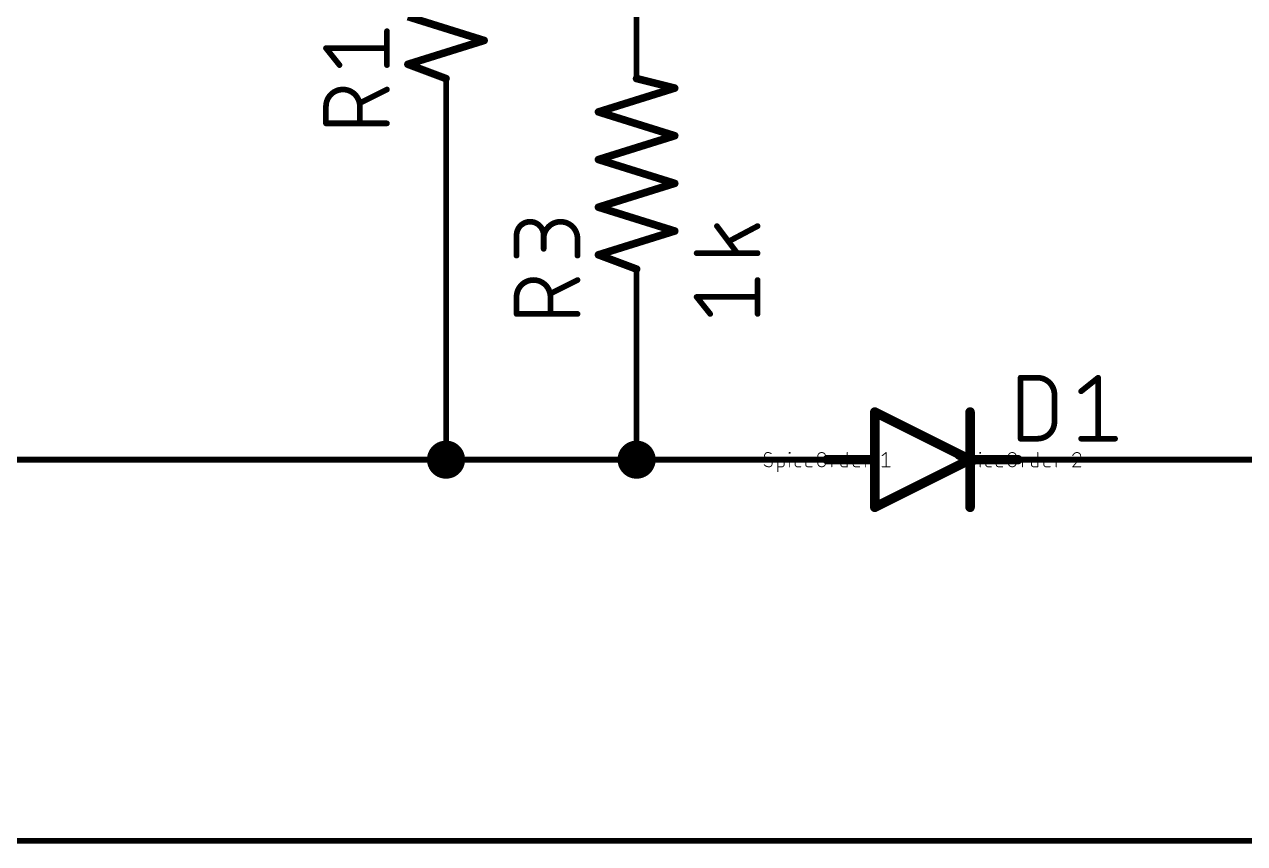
# Model space of a CAD drawing. Extents: x 0 to 150, y 0 to 89.
# Drawn here: x 47.18 to 79.71, y -0.08 to 21.76 of the extents above; entities that cross this region are included whole.
import ezdxf

# ---------------------------------------------------------------- set-up
doc = ezdxf.new("R2010")
doc.units = 0
for name, color, linetype in [('91', 122, 'CONTINUOUS'), ('94', 12, 'CONTINUOUS'), ('95', 251, 'CONTINUOUS'), ('96', 251, 'CONTINUOUS'), ('97', 251, 'CONTINUOUS'), ('99', 40, 'CONTINUOUS')]:
    doc.layers.add(name, color=color, linetype=linetype)

msp = doc.modelspace()

# ---------------------------------------------------------------- linework, layer by layer
at = {"layer": '91', "const_width": 0.1524}
for points in [[(58.42, 17.78), (58.42, 10.16)], [(63.5, 12.7), (63.5, 10.16)], [(58.42, 10.16), (48.26, 10.16)], [(63.5, 10.16), (58.42, 10.16)], [(63.5, 10.16), (68.58, 10.16)], [(73.66, 10.16), (83.82, 10.16)]]:
    msp.add_lwpolyline(points, dxfattribs=at)
at = {"layer": '91'}
for points, const_width in [([(58.4581, 17.78, 1), (58.3819, 17.78)], 0.0762), ([(63.5381, 12.7, 1), (63.4619, 12.7)], 0.0762), ([(58.42, 9.906, 1), (58.42, 10.414, 1), (58.42, 9.906)], 0.508), ([(63.5, 9.906, 1), (63.5, 10.414, 1), (63.5, 9.906)], 0.508), ([(48.26, 10.1981, 1), (48.26, 10.1219)], 0.0762), ([(58.42, 10.1981, 1), (58.42, 10.1219)], 0.0762), ([(58.3819, 10.16, 1), (58.4581, 10.16)], 0.0762), ([(58.42, 10.1219, 1), (58.42, 10.1981)], 0.0762), ([(63.5, 10.1981, 1), (63.5, 10.1219)], 0.0762), ([(63.4619, 10.16, 1), (63.5381, 10.16)], 0.0762), ([(63.5, 10.1219, 1), (63.5, 10.1981)], 0.0762), ([(68.58, 10.1219, 1), (68.58, 10.1981)], 0.0762), ([(73.66, 10.1981, 1), (73.66, 10.1219)], 0.0762)]:
    msp.add_lwpolyline(points, format="xyb", dxfattribs=dict(at, const_width=const_width))
at = {"layer": '94'}
for points, const_width in [([(63.5, 22.86), (63.5, 20.32)], 0.1524), ([(59.436, 21.336), (57.404, 21.971)], 0.2032), ([(57.404, 20.701), (59.436, 21.336)], 0.2032), ([(58.42, 20.32), (57.404, 20.701)], 0.2032), ([(58.42, 17.78), (58.42, 20.32)], 0.1524), ([(62.484, 19.431), (64.516, 20.066)], 0.2032), ([(64.516, 20.066), (63.5, 20.32)], 0.2032), ([(64.516, 18.796), (62.484, 19.431)], 0.2032), ([(62.484, 18.161), (64.516, 18.796)], 0.2032), ([(64.516, 17.526), (62.484, 18.161)], 0.2032), ([(62.484, 16.891), (64.516, 17.526)], 0.2032), ([(64.516, 16.256), (62.484, 16.891)], 0.2032), ([(62.484, 15.621), (64.516, 16.256)], 0.2032), ([(63.5, 15.24), (62.484, 15.621)], 0.2032), ([(63.5, 12.7), (63.5, 15.24)], 0.1524), ([(72.39, 10.16), (69.85, 11.43)], 0.254), ([(69.85, 11.43), (69.85, 10.16)], 0.254), ([(72.39, 11.43), (72.39, 10.16)], 0.254), ([(48.26, 10.16), (45.72, 10.16)], 0.1524), ([(69.85, 10.16), (68.58, 10.16)], 0.254), ([(69.85, 8.89), (72.39, 10.16)], 0.254), ([(69.85, 10.16), (69.85, 8.89)], 0.254), ([(72.39, 10.16), (72.39, 8.89)], 0.254), ([(73.66, 10.16), (72.39, 10.16)], 0.254)]:
    msp.add_lwpolyline(points, dxfattribs=dict(at, const_width=const_width))
for points, const_width in [([(59.4512, 21.2875, 1), (59.4208, 21.3845)], 0.1016), ([(59.4208, 21.2875, 1), (59.4512, 21.3845)], 0.1016), ([(57.4218, 20.7486, 1), (57.3862, 20.6534)], 0.1016), ([(57.3888, 20.7495, 1), (57.4192, 20.6525)], 0.1016), ([(58.4581, 20.32, 1), (58.3819, 20.32)], 0.0762), ([(58.4022, 20.2724, 1), (58.4378, 20.3676)], 0.1016), ([(63.5123, 20.3693, 1), (63.4877, 20.2707)], 0.1016), ([(63.4619, 20.32, 1), (63.5381, 20.32)], 0.0762), ([(64.5312, 20.0175, 1), (64.5008, 20.1145)], 0.1016), ([(64.5037, 20.0167, 1), (64.5283, 20.1153)], 0.1016), ([(62.4992, 19.4795, 1), (62.4688, 19.3825)], 0.1016), ([(62.4688, 19.4795, 1), (62.4992, 19.3825)], 0.1016), ([(64.5312, 18.7475, 1), (64.5008, 18.8445)], 0.1016), ([(64.5008, 18.7475, 1), (64.5312, 18.8445)], 0.1016), ([(62.4992, 18.2095, 1), (62.4688, 18.1125)], 0.1016), ([(62.4688, 18.2095, 1), (62.4992, 18.1125)], 0.1016), ([(58.3819, 17.78, 1), (58.4581, 17.78)], 0.0762), ([(64.5312, 17.4775, 1), (64.5008, 17.5745)], 0.1016), ([(64.5008, 17.4775, 1), (64.5312, 17.5745)], 0.1016), ([(62.4992, 16.9395, 1), (62.4688, 16.8425)], 0.1016), ([(62.4688, 16.9395, 1), (62.4992, 16.8425)], 0.1016), ([(64.5312, 16.2075, 1), (64.5008, 16.3045)], 0.1016), ([(64.5008, 16.2075, 1), (64.5312, 16.3045)], 0.1016), ([(62.5018, 15.6686, 1), (62.4662, 15.5734)], 0.1016), ([(62.4688, 15.6695, 1), (62.4992, 15.5725)], 0.1016), ([(63.5381, 15.24, 1), (63.4619, 15.24)], 0.0762), ([(63.4822, 15.1924, 1), (63.5178, 15.2876)], 0.1016), ([(63.4619, 12.7, 1), (63.5381, 12.7)], 0.0762), ([(69.8784, 11.4868, 1), (69.8216, 11.3732)], 0.127), ([(69.9135, 11.43, 1), (69.7865, 11.43)], 0.127), ([(72.4535, 11.43, 1), (72.3265, 11.43)], 0.127), ([(48.26, 10.1219, 1), (48.26, 10.1981)], 0.0762), ([(68.58, 10.2235, 1), (68.58, 10.0965)], 0.127), ([(69.9135, 10.16, 1), (69.7865, 10.16)], 0.127), ([(69.7865, 10.16, 1), (69.9135, 10.16)], 0.127), ([(69.85, 10.0965, 1), (69.85, 10.2235)], 0.127), ([(72.4535, 10.16, 1), (72.3265, 10.16)], 0.127), ([(72.39, 10.2235, 1), (72.39, 10.0965)], 0.127), ([(72.3265, 10.16, 1), (72.4535, 10.16)], 0.127), ([(72.4184, 10.1032, 1), (72.3616, 10.2168)], 0.127), ([(72.3616, 10.1032, 1), (72.4184, 10.2168)], 0.127), ([(73.66, 10.0965, 1), (73.66, 10.2235)], 0.127), ([(69.8216, 8.9468, 1), (69.8784, 8.8332)], 0.127), ([(69.7865, 8.89, 1), (69.9135, 8.89)], 0.127), ([(72.3265, 8.89, 1), (72.4535, 8.89)], 0.127)]:
    msp.add_lwpolyline(points, format="xyb", dxfattribs=dict(at, const_width=const_width))
at = {"layer": '95', "const_width": 0.1524}
for points in [[(56.8452, 20.6802), (56.8452, 21.5833)], [(55.5808, 20.6802), (55.2196, 21.1317)], [(55.2196, 21.1317), (56.8452, 21.1317)], [(56.8452, 20.0293), (56.1227, 19.6681)], [(55.2196, 19.1262), (55.2196, 19.5778)], [(56.1227, 19.5778), (56.1227, 19.1262)], [(56.8452, 19.1262), (55.2196, 19.1262)], [(60.2996, 15.6002), (60.2996, 16.142)], [(61.0221, 16.142), (61.0221, 15.7808)], [(61.9252, 15.6002), (61.9252, 16.0517)], [(61.9252, 14.9493), (61.2027, 14.5881)], [(60.2996, 14.0462), (60.2996, 14.4978)], [(61.2027, 14.4978), (61.2027, 14.0462)], [(61.9252, 14.0462), (60.2996, 14.0462)], [(73.7362, 10.7188), (73.7362, 12.3444)], [(73.7362, 12.3444), (74.1878, 12.3444)], [(75.3514, 11.9832), (75.803, 12.3444)], [(75.803, 12.3444), (75.803, 10.7188)], [(74.6393, 11.8928), (74.6393, 11.1704)], [(74.1878, 10.7188), (73.7362, 10.7188)], [(75.3514, 10.7188), (76.2545, 10.7188)]]:
    msp.add_lwpolyline(points, dxfattribs=at)
at = {"layer": '95'}
for points, const_width in [([(56.8833, 21.5833, 1), (56.8071, 21.5833)], 0.0762), ([(55.2494, 21.1555, 1), (55.1898, 21.1079)], 0.0762), ([(55.2196, 21.1698, 1), (55.2196, 21.0936)], 0.0762), ([(56.8452, 21.0936, 1), (56.8452, 21.1698)], 0.0762), ([(55.5511, 20.6564, 1), (55.6106, 20.704)], 0.0762), ([(56.8071, 20.6802, 1), (56.8833, 20.6802)], 0.0762), ([(56.1227, 19.5778, 1), (55.2196, 19.5778)], 0.1524), ([(56.8622, 19.9952, 1), (56.8282, 20.0634)], 0.0762), ([(55.2577, 19.5778, 1), (55.1815, 19.5778)], 0.0762), ([(55.1815, 19.5778, 1), (55.2577, 19.5778)], 0.0762), ([(56.1608, 19.5778, 1), (56.0846, 19.5778)], 0.0762), ([(56.0846, 19.5778, 1), (56.1608, 19.5778)], 0.0762), ([(56.1057, 19.7021, 1), (56.1398, 19.634)], 0.0762), ([(55.2196, 19.1643, 1), (55.2196, 19.0881)], 0.0762), ([(56.8452, 19.0881, 1), (56.8452, 19.1643)], 0.0762), ([(55.1815, 19.1262, 1), (55.2577, 19.1262)], 0.0762), ([(56.0846, 19.1262, 1), (56.1608, 19.1262)], 0.0762), ([(61.0221, 16.142, 1), (60.2996, 16.142)], 0.1524), ([(61.9252, 16.0517, 1), (61.0221, 16.0517)], 0.1524), ([(60.3377, 16.142, 1), (60.2615, 16.142)], 0.0762), ([(60.2615, 16.142, 1), (60.3377, 16.142)], 0.0762), ([(61.0602, 16.142, 1), (60.984, 16.142)], 0.0762), ([(60.984, 16.142, 1), (61.0602, 16.142)], 0.0762), ([(60.984, 16.0517, 1), (61.0602, 16.0517)], 0.0762), ([(61.9633, 16.0517, 1), (61.8871, 16.0517)], 0.0762), ([(61.8871, 16.0517, 1), (61.9633, 16.0517)], 0.0762), ([(60.2615, 15.6002, 1), (60.3377, 15.6002)], 0.0762), ([(60.984, 15.7808, 1), (61.0602, 15.7808)], 0.0762), ([(61.8871, 15.6002, 1), (61.9633, 15.6002)], 0.0762), ([(61.2027, 14.4978, 1), (60.2996, 14.4978)], 0.1524), ([(61.9422, 14.9152, 1), (61.9082, 14.9834)], 0.0762), ([(61.1857, 14.6221, 1), (61.2198, 14.554)], 0.0762), ([(60.3377, 14.4978, 1), (60.2615, 14.4978)], 0.0762), ([(60.2615, 14.4978, 1), (60.3377, 14.4978)], 0.0762), ([(61.2408, 14.4978, 1), (61.1646, 14.4978)], 0.0762), ([(61.1646, 14.4978, 1), (61.2408, 14.4978)], 0.0762), ([(60.2996, 14.0843, 1), (60.2996, 14.0081)], 0.0762), ([(60.2615, 14.0462, 1), (60.3377, 14.0462)], 0.0762), ([(61.1646, 14.0462, 1), (61.2408, 14.0462)], 0.0762), ([(61.9252, 14.0081, 1), (61.9252, 14.0843)], 0.0762), ([(73.7743, 12.3444, 1), (73.6981, 12.3444)], 0.0762), ([(73.7362, 12.3825, 1), (73.7362, 12.3063)], 0.0762), ([(74.6393, 11.8928, 0.4142), (74.1878, 12.3444)], 0.1524), ([(74.1878, 12.3825, 1), (74.1878, 12.3063)], 0.0762), ([(74.1878, 12.3063, 1), (74.1878, 12.3825)], 0.0762), ([(75.8411, 12.3444, 1), (75.7649, 12.3444)], 0.0762), ([(75.8268, 12.3146, 1), (75.7792, 12.3742)], 0.0762), ([(75.3276, 12.0129, 1), (75.3752, 11.9534)], 0.0762), ([(74.6774, 11.8928, 1), (74.6012, 11.8928)], 0.0762), ([(74.6012, 11.8928, 1), (74.6774, 11.8928)], 0.0762), ([(74.1878, 10.7188, 0.4142), (74.6393, 11.1704)], 0.1524), ([(74.6774, 11.1704, 1), (74.6012, 11.1704)], 0.0762), ([(74.6012, 11.1704, 1), (74.6774, 11.1704)], 0.0762), ([(73.7362, 10.7569, 1), (73.7362, 10.6807)], 0.0762), ([(73.6981, 10.7188, 1), (73.7743, 10.7188)], 0.0762), ([(74.1878, 10.7569, 1), (74.1878, 10.6807)], 0.0762), ([(74.1878, 10.6807, 1), (74.1878, 10.7569)], 0.0762), ([(75.3514, 10.7569, 1), (75.3514, 10.6807)], 0.0762), ([(75.7649, 10.7188, 1), (75.8411, 10.7188)], 0.0762), ([(76.2545, 10.6807, 1), (76.2545, 10.7569)], 0.0762)]:
    msp.add_lwpolyline(points, format="xyb", dxfattribs=dict(at, const_width=const_width))
at = {"layer": '96', "const_width": 0.0762}
for points in [[(65.6725, 16.4098, 1), (65.6116, 16.364)], [(66.7436, 16.3532, 1), (66.708, 16.4206)], [(65.9403, 16.0142, 1), (65.976, 15.9468)], [(65.1002, 15.7025, 1), (65.1002, 15.6263)], [(66.1535, 15.6415, 1), (66.2144, 15.6873)], [(66.7258, 15.6263, 1), (66.7258, 15.7025)], [(66.7639, 14.9493, 1), (66.6877, 14.9493)], [(65.13, 14.5216, 1), (65.0704, 14.474)], [(65.1002, 14.5359, 1), (65.1002, 14.4597)], [(66.7258, 14.4597, 1), (66.7258, 14.5359)], [(65.4317, 14.0224, 1), (65.4912, 14.07)], [(66.6877, 14.0462, 1), (66.7639, 14.0462)]]:
    msp.add_lwpolyline(points, format="xyb", dxfattribs=at)
at = {"layer": '96', "const_width": 0.1524}
for points in [[(65.6421, 16.3869), (66.1839, 15.6644)], [(66.7258, 16.3869), (65.9582, 15.9805)], [(66.7258, 15.6644), (65.1002, 15.6644)], [(66.7258, 14.0462), (66.7258, 14.9493)], [(65.4614, 14.0462), (65.1002, 14.4978)], [(65.1002, 14.4978), (66.7258, 14.4978)]]:
    msp.add_lwpolyline(points, dxfattribs=at)
at = {"layer": '97', "const_width": 0.1524}
msp.add_lwpolyline([(0, 0), (149.86, 0)], dxfattribs=at)
at = {"layer": '99'}
for points, const_width in [([(66.9967, 10.3505, 0.4142), (66.912, 10.2658)], 0.0254), ([(66.912, 10.2658, 0.2656), (66.9543, 10.1918)], 0.0254), ([(66.9183, 10.2658, 1), (66.9057, 10.2658)], 0.0127), ([(66.9057, 10.2658, 1), (66.9184, 10.2658)], 0.0127), ([(66.9574, 10.1973, 1), (66.9513, 10.1862)], 0.0127), ([(66.9511, 10.1863, 1), (66.9576, 10.1972)], 0.0127), ([(67.0919, 10.3187, 0.1623), (66.9967, 10.3505)], 0.0254), ([(66.9967, 10.3568, 1), (66.9967, 10.3442)], 0.0127), ([(66.9967, 10.3442, 1), (66.9967, 10.3568)], 0.0127), ([(67.1131, 10.0542, 0.2656), (67.0708, 10.1283)], 0.0254), ([(67.074, 10.1337, 1), (67.0675, 10.1228)], 0.0127), ([(67.0677, 10.1227, 1), (67.0738, 10.1338)], 0.0127), ([(67.0881, 10.3137, 1), (67.0957, 10.3238)], 0.0127), ([(67.2656, 10.2299, 1), (67.2656, 10.2172)], 0.0127), ([(67.272, 10.2235, 1), (67.2593, 10.2235)], 0.0127), ([(67.3715, 10.2299, 1), (67.3715, 10.2172)], 0.0127), ([(67.435, 10.16, 0.4142), (67.3715, 10.2235)], 0.0254), ([(67.3715, 10.2172, 1), (67.3715, 10.2299)], 0.0127), ([(67.4413, 10.16, 1), (67.4286, 10.16)], 0.0127), ([(67.4286, 10.16, 1), (67.4413, 10.16)], 0.0127), ([(67.576, 10.3505, 1), (67.5633, 10.3505)], 0.0127), ([(67.5697, 10.3357, 1), (67.5697, 10.323)], 0.0127), ([(67.5633, 10.3293, 1), (67.576, 10.3293)], 0.0127), ([(67.5697, 10.3568, 1), (67.5697, 10.3442)], 0.0127), ([(67.5866, 10.2235, 1), (67.5739, 10.2235)], 0.0127), ([(67.5972, 10.3505, 1), (67.5845, 10.3505)], 0.0127), ([(67.5845, 10.3293, 1), (67.5972, 10.3293)], 0.0127), ([(67.5909, 10.3442, 1), (67.5909, 10.3568)], 0.0127), ([(67.5909, 10.323, 1), (67.5909, 10.3357)], 0.0127), ([(67.7911, 10.2235, 0.4142), (67.7276, 10.16)], 0.0254), ([(67.734, 10.16, 1), (67.7213, 10.16)], 0.0127), ([(67.7213, 10.16, 1), (67.734, 10.16)], 0.0127), ([(67.7911, 10.2299, 1), (67.7911, 10.2172)], 0.0127), ([(67.7911, 10.2172, 1), (67.7911, 10.2299)], 0.0127), ([(67.8758, 10.2172, 1), (67.8758, 10.2299)], 0.0127), ([(68.177, 10.1388, 1), (68.0077, 10.1388)], 0.0254), ([(68.014, 10.1388, 1), (68.0013, 10.1388)], 0.0127), ([(68.0013, 10.1388, 1), (68.014, 10.1388)], 0.0127), ([(68.0077, 10.1029, 1), (68.0077, 10.0902)], 0.0127), ([(68.1833, 10.1388, 1), (68.1706, 10.1388)], 0.0127), ([(68.1706, 10.1388, 1), (68.1833, 10.1388)], 0.0127), ([(68.1706, 10.0965, 1), (68.1833, 10.0965)], 0.0127), ([(68.177, 10.0902, 1), (68.177, 10.1029)], 0.0127), ([(68.5395, 10.2447, 1), (68.3279, 10.2447)], 0.0254), ([(68.3342, 10.2447, 1), (68.3215, 10.2447)], 0.0127), ([(68.3215, 10.2447, 1), (68.3342, 10.2447)], 0.0127), ([(68.3279, 10.0753, 1), (68.5395, 10.0753)], 0.0254), ([(68.3342, 10.0753, 1), (68.3215, 10.0753)], 0.0127), ([(68.5459, 10.2447, 1), (68.5332, 10.2447)], 0.0127), ([(68.5332, 10.2447, 1), (68.5459, 10.2447)], 0.0127), ([(68.5459, 10.0753, 1), (68.5332, 10.0753)], 0.0127), ([(68.7045, 10.2299, 1), (68.7045, 10.2172)], 0.0127), ([(68.7108, 10.2235, 1), (68.6981, 10.2235)], 0.0127), ([(68.8378, 10.2235, 1), (68.8251, 10.2235)], 0.0127), ([(68.8251, 10.1812, 1), (68.8378, 10.1812)], 0.0127), ([(68.8315, 10.2172, 1), (68.8315, 10.2299)], 0.0127), ([(69.0083, 10.2235, 0.4142), (68.9448, 10.16)], 0.0254), ([(68.9511, 10.16, 1), (68.9384, 10.16)], 0.0127), ([(68.9384, 10.16, 1), (68.9511, 10.16)], 0.0127), ([(69.0083, 10.2299, 1), (69.0083, 10.2172)], 0.0127), ([(69.0083, 10.2172, 1), (69.0083, 10.2299)], 0.0127), ([(69.1204, 10.3505, 1), (69.1077, 10.3505)], 0.0127), ([(69.1141, 10.2172, 1), (69.1141, 10.2299)], 0.0127), ([(69.4449, 10.1388, 1), (69.2756, 10.1388)], 0.0254), ([(69.2756, 10.1029, 1), (69.2756, 10.0902)], 0.0127), ([(69.282, 10.1388, 1), (69.2693, 10.1388)], 0.0127), ([(69.2693, 10.1388, 1), (69.282, 10.1388)], 0.0127), ([(69.4513, 10.1388, 1), (69.4386, 10.1388)], 0.0127), ([(69.4386, 10.1388, 1), (69.4513, 10.1388)], 0.0127), ([(69.4386, 10.0965, 1), (69.4513, 10.0965)], 0.0127), ([(69.4449, 10.0902, 1), (69.4449, 10.1029)], 0.0127), ([(69.6067, 10.2299, 1), (69.6067, 10.2172)], 0.0127), ([(69.613, 10.2235, 1), (69.6003, 10.2235)], 0.0127), ([(69.74, 10.2235, 1), (69.7273, 10.2235)], 0.0127), ([(69.7273, 10.1812, 1), (69.74, 10.1812)], 0.0127), ([(69.7337, 10.2172, 1), (69.7337, 10.2299)], 0.0127), ([(70.0429, 10.2708, 1), (70.0509, 10.2609)], 0.0127), ([(70.1591, 10.3505, 1), (70.1464, 10.3505)], 0.0127), ([(70.1567, 10.3455, 1), (70.1488, 10.3555)], 0.0127), ([(72.0767, 10.3505, 0.4142), (71.992, 10.2658)], 0.0254), ([(71.992, 10.2658, 0.2656), (72.0343, 10.1918)], 0.0254), ([(71.9983, 10.2658, 1), (71.9857, 10.2658)], 0.0127), ([(71.9857, 10.2658, 1), (71.9984, 10.2658)], 0.0127), ([(72.0374, 10.1973, 1), (72.0313, 10.1862)], 0.0127), ([(72.0311, 10.1863, 1), (72.0376, 10.1972)], 0.0127), ([(72.1719, 10.3187, 0.1623), (72.0767, 10.3505)], 0.0254), ([(72.0767, 10.3568, 1), (72.0767, 10.3442)], 0.0127), ([(72.0767, 10.3442, 1), (72.0767, 10.3568)], 0.0127), ([(72.1931, 10.0542, 0.2656), (72.1508, 10.1283)], 0.0254), ([(72.154, 10.1337, 1), (72.1475, 10.1228)], 0.0127), ([(72.1477, 10.1227, 1), (72.1538, 10.1338)], 0.0127), ([(72.1681, 10.3137, 1), (72.1757, 10.3238)], 0.0127), ([(72.3456, 10.2299, 1), (72.3456, 10.2172)], 0.0127), ([(72.352, 10.2235, 1), (72.3393, 10.2235)], 0.0127), ([(72.4515, 10.2299, 1), (72.4515, 10.2172)], 0.0127), ([(72.515, 10.16, 0.4142), (72.4515, 10.2235)], 0.0254), ([(72.4515, 10.2172, 1), (72.4515, 10.2299)], 0.0127), ([(72.5213, 10.16, 1), (72.5086, 10.16)], 0.0127), ([(72.5086, 10.16, 1), (72.5213, 10.16)], 0.0127), ([(72.656, 10.3505, 1), (72.6433, 10.3505)], 0.0127), ([(72.6497, 10.3357, 1), (72.6497, 10.323)], 0.0127), ([(72.6433, 10.3293, 1), (72.656, 10.3293)], 0.0127), ([(72.6497, 10.3568, 1), (72.6497, 10.3442)], 0.0127), ([(72.6666, 10.2235, 1), (72.6539, 10.2235)], 0.0127), ([(72.6772, 10.3505, 1), (72.6645, 10.3505)], 0.0127), ([(72.6645, 10.3293, 1), (72.6772, 10.3293)], 0.0127), ([(72.6709, 10.3442, 1), (72.6709, 10.3568)], 0.0127), ([(72.6709, 10.323, 1), (72.6709, 10.3357)], 0.0127), ([(72.8711, 10.2235, 0.4142), (72.8076, 10.16)], 0.0254), ([(72.814, 10.16, 1), (72.8013, 10.16)], 0.0127), ([(72.8013, 10.16, 1), (72.814, 10.16)], 0.0127), ([(72.8711, 10.2299, 1), (72.8711, 10.2172)], 0.0127), ([(72.8711, 10.2172, 1), (72.8711, 10.2299)], 0.0127), ([(72.9558, 10.2172, 1), (72.9558, 10.2299)], 0.0127), ([(73.257, 10.1388, 1), (73.0877, 10.1388)], 0.0254), ([(73.094, 10.1388, 1), (73.0813, 10.1388)], 0.0127), ([(73.0813, 10.1388, 1), (73.094, 10.1388)], 0.0127), ([(73.0877, 10.1029, 1), (73.0877, 10.0902)], 0.0127), ([(73.2633, 10.1388, 1), (73.2506, 10.1388)], 0.0127), ([(73.2506, 10.1388, 1), (73.2633, 10.1388)], 0.0127), ([(73.2506, 10.0965, 1), (73.2633, 10.0965)], 0.0127), ([(73.257, 10.0902, 1), (73.257, 10.1029)], 0.0127), ([(73.6195, 10.2447, 1), (73.4079, 10.2447)], 0.0254), ([(73.4142, 10.2447, 1), (73.4015, 10.2447)], 0.0127), ([(73.4015, 10.2447, 1), (73.4142, 10.2447)], 0.0127), ([(73.4079, 10.0753, 1), (73.6195, 10.0753)], 0.0254), ([(73.4142, 10.0753, 1), (73.4015, 10.0753)], 0.0127), ([(73.6259, 10.2447, 1), (73.6132, 10.2447)], 0.0127), ([(73.6132, 10.2447, 1), (73.6259, 10.2447)], 0.0127), ([(73.6259, 10.0753, 1), (73.6132, 10.0753)], 0.0127), ([(73.7908, 10.2235, 1), (73.7781, 10.2235)], 0.0127), ([(73.7845, 10.2299, 1), (73.7845, 10.2172)], 0.0127), ([(73.9178, 10.2235, 1), (73.9051, 10.2235)], 0.0127), ([(73.9051, 10.1812, 1), (73.9178, 10.1812)], 0.0127), ([(73.9115, 10.2172, 1), (73.9115, 10.2299)], 0.0127), ([(74.0883, 10.2235, 0.4142), (74.0248, 10.16)], 0.0254), ([(74.0311, 10.16, 1), (74.0184, 10.16)], 0.0127), ([(74.0184, 10.16, 1), (74.0311, 10.16)], 0.0127), ([(74.0883, 10.2299, 1), (74.0883, 10.2172)], 0.0127), ([(74.0883, 10.2172, 1), (74.0883, 10.2299)], 0.0127), ([(74.2004, 10.3505, 1), (74.1877, 10.3505)], 0.0127), ([(74.1941, 10.2172, 1), (74.1941, 10.2299)], 0.0127), ([(74.5249, 10.1388, 1), (74.3556, 10.1388)], 0.0254), ([(74.3556, 10.1029, 1), (74.3556, 10.0902)], 0.0127), ([(74.362, 10.1388, 1), (74.3493, 10.1388)], 0.0127), ([(74.3493, 10.1388, 1), (74.362, 10.1388)], 0.0127), ([(74.5313, 10.1388, 1), (74.5186, 10.1388)], 0.0127), ([(74.5186, 10.1388, 1), (74.5313, 10.1388)], 0.0127), ([(74.5186, 10.0965, 1), (74.5313, 10.0965)], 0.0127), ([(74.5249, 10.0902, 1), (74.5249, 10.1029)], 0.0127), ([(74.6867, 10.2299, 1), (74.6867, 10.2172)], 0.0127), ([(74.693, 10.2235, 1), (74.6803, 10.2235)], 0.0127), ([(74.82, 10.2235, 1), (74.8073, 10.2235)], 0.0127), ([(74.8073, 10.1812, 1), (74.82, 10.1812)], 0.0127), ([(74.8137, 10.2172, 1), (74.8137, 10.2299)], 0.0127), ([(75.2433, 10.3505, 0.3252), (75.1269, 10.2658)], 0.0254), ([(75.1209, 10.2678, 1), (75.133, 10.2639)], 0.0127), ([(75.3386, 10.2553, 0.4142), (75.2433, 10.3505)], 0.0254), ([(75.2433, 10.3568, 1), (75.2433, 10.3442)], 0.0127), ([(75.2433, 10.3442, 1), (75.2433, 10.3568)], 0.0127), ([(75.3068, 10.1812, 0.2052), (75.3386, 10.2553)], 0.0254), ([(75.3025, 10.1858, 1), (75.3112, 10.1766)], 0.0127), ([(75.3117, 10.1771, 1), (75.302, 10.1853)], 0.0127), ([(75.3449, 10.2552, 1), (75.3322, 10.2553)], 0.0127), ([(75.3322, 10.2553, 1), (75.3449, 10.2553)], 0.0127), ([(66.9014, 10.0224, 0.2), (67.0284, 9.9695)], 0.0254), ([(66.9059, 10.0269, 1), (66.8969, 10.0179)], 0.0127), ([(67.0284, 9.9695, 0.4142), (67.1131, 10.0542)], 0.0254), ([(67.0284, 9.9758, 1), (67.0284, 9.9631)], 0.0127), ([(67.0284, 9.9632, 1), (67.0284, 9.9758)], 0.0127), ([(67.1194, 10.0542, 1), (67.1067, 10.0542)], 0.0127), ([(67.1067, 10.0542, 1), (67.1194, 10.0542)], 0.0127), ([(67.2593, 9.8425, 1), (67.272, 9.8425)], 0.0127), ([(67.2656, 9.9758, 1), (67.2656, 9.9632)], 0.0127), ([(67.3715, 9.9695, 0.4142), (67.435, 10.033)], 0.0254), ([(67.3715, 9.9758, 1), (67.3715, 9.9632)], 0.0127), ([(67.3715, 9.9632, 1), (67.3715, 9.9758)], 0.0127), ([(67.4413, 10.033, 1), (67.4286, 10.033)], 0.0127), ([(67.4286, 10.033, 1), (67.4413, 10.033)], 0.0127), ([(67.5739, 9.9695, 1), (67.5866, 9.9695)], 0.0127), ([(67.7276, 10.033, 0.4142), (67.7911, 9.9695)], 0.0254), ([(67.734, 10.033, 1), (67.7213, 10.033)], 0.0127), ([(67.7213, 10.033, 1), (67.734, 10.033)], 0.0127), ([(67.7911, 9.9758, 1), (67.7911, 9.9632)], 0.0127), ([(67.7911, 9.9632, 1), (67.7911, 9.9758)], 0.0127), ([(67.8758, 9.9632, 1), (67.8758, 9.9758)], 0.0127), ([(68.0077, 10.033, 0.4142), (68.0712, 9.9695)], 0.0254), ([(68.014, 10.033, 1), (68.0013, 10.033)], 0.0127), ([(68.0013, 10.033, 1), (68.014, 10.033)], 0.0127), ([(68.0712, 9.9758, 1), (68.0712, 9.9632)], 0.0127), ([(68.0712, 9.9632, 1), (68.0712, 9.9758)], 0.0127), ([(68.177, 9.9632, 1), (68.177, 9.9758)], 0.0127), ([(68.3215, 10.0753, 1), (68.3342, 10.0753)], 0.0127), ([(68.5332, 10.0753, 1), (68.5459, 10.0753)], 0.0127), ([(68.6981, 9.9695, 1), (68.7108, 9.9695)], 0.0127), ([(68.9448, 10.033, 0.4142), (69.0083, 9.9695)], 0.0254), ([(68.9511, 10.033, 1), (68.9384, 10.033)], 0.0127), ([(68.9384, 10.033, 1), (68.9511, 10.033)], 0.0127), ([(69.0083, 9.9758, 1), (69.0083, 9.9632)], 0.0127), ([(69.0083, 9.9632, 1), (69.0083, 9.9758)], 0.0127), ([(69.1077, 9.9695, 1), (69.1204, 9.9695)], 0.0127), ([(69.1141, 9.9632, 1), (69.1141, 9.9758)], 0.0127), ([(69.2756, 10.033, 0.4142), (69.3391, 9.9695)], 0.0254), ([(69.282, 10.033, 1), (69.2693, 10.033)], 0.0127), ([(69.2693, 10.033, 1), (69.282, 10.033)], 0.0127), ([(69.3391, 9.9758, 1), (69.3391, 9.9632)], 0.0127), ([(69.3391, 9.9632, 1), (69.3391, 9.9758)], 0.0127), ([(69.4449, 9.9632, 1), (69.4449, 9.9758)], 0.0127), ([(69.6003, 9.9695, 1), (69.613, 9.9695)], 0.0127), ([(70.0469, 9.9758, 1), (70.0469, 9.9632)], 0.0127), ([(70.1464, 9.9695, 1), (70.1591, 9.9695)], 0.0127), ([(70.2586, 9.9632, 1), (70.2586, 9.9758)], 0.0127), ([(71.9814, 10.0224, 0.2), (72.1084, 9.9695)], 0.0254), ([(71.9859, 10.0269, 1), (71.9769, 10.0179)], 0.0127), ([(72.1084, 9.9695, 0.4142), (72.1931, 10.0542)], 0.0254), ([(72.1084, 9.9758, 1), (72.1084, 9.9631)], 0.0127), ([(72.1084, 9.9632, 1), (72.1084, 9.9758)], 0.0127), ([(72.1994, 10.0542, 1), (72.1867, 10.0542)], 0.0127), ([(72.1867, 10.0542, 1), (72.1994, 10.0542)], 0.0127), ([(72.3456, 9.9758, 1), (72.3456, 9.9632)], 0.0127), ([(72.3393, 9.8425, 1), (72.352, 9.8425)], 0.0127), ([(72.4515, 9.9695, 0.4142), (72.515, 10.033)], 0.0254), ([(72.4515, 9.9758, 1), (72.4515, 9.9632)], 0.0127), ([(72.4515, 9.9632, 1), (72.4515, 9.9758)], 0.0127), ([(72.5213, 10.033, 1), (72.5086, 10.033)], 0.0127), ([(72.5086, 10.033, 1), (72.5213, 10.033)], 0.0127), ([(72.6539, 9.9695, 1), (72.6666, 9.9695)], 0.0127), ([(72.8076, 10.033, 0.4142), (72.8711, 9.9695)], 0.0254), ([(72.814, 10.033, 1), (72.8013, 10.033)], 0.0127), ([(72.8013, 10.033, 1), (72.814, 10.033)], 0.0127), ([(72.8711, 9.9758, 1), (72.8711, 9.9632)], 0.0127), ([(72.8711, 9.9632, 1), (72.8711, 9.9758)], 0.0127), ([(72.9558, 9.9632, 1), (72.9558, 9.9758)], 0.0127), ([(73.0877, 10.033, 0.4142), (73.1512, 9.9695)], 0.0254), ([(73.094, 10.033, 1), (73.0813, 10.033)], 0.0127), ([(73.0813, 10.033, 1), (73.094, 10.033)], 0.0127), ([(73.1512, 9.9758, 1), (73.1512, 9.9632)], 0.0127), ([(73.1512, 9.9632, 1), (73.1512, 9.9758)], 0.0127), ([(73.257, 9.9632, 1), (73.257, 9.9758)], 0.0127), ([(73.4015, 10.0753, 1), (73.4142, 10.0753)], 0.0127), ([(73.6132, 10.0753, 1), (73.6259, 10.0753)], 0.0127), ([(73.7781, 9.9695, 1), (73.7908, 9.9695)], 0.0127), ([(74.0248, 10.033, 0.4142), (74.0883, 9.9695)], 0.0254), ([(74.0311, 10.033, 1), (74.0184, 10.033)], 0.0127), ([(74.0184, 10.033, 1), (74.0311, 10.033)], 0.0127), ([(74.0883, 9.9758, 1), (74.0883, 9.9632)], 0.0127), ([(74.0883, 9.9632, 1), (74.0883, 9.9758)], 0.0127), ([(74.1877, 9.9695, 1), (74.2004, 9.9695)], 0.0127), ([(74.1941, 9.9632, 1), (74.1941, 9.9758)], 0.0127), ([(74.3556, 10.033, 0.4142), (74.4191, 9.9695)], 0.0254), ([(74.362, 10.033, 1), (74.3493, 10.033)], 0.0127), ([(74.3493, 10.033, 1), (74.362, 10.033)], 0.0127), ([(74.4191, 9.9758, 1), (74.4191, 9.9632)], 0.0127), ([(74.4191, 9.9632, 1), (74.4191, 9.9758)], 0.0127), ([(74.5249, 9.9632, 1), (74.5249, 9.9758)], 0.0127), ([(74.6803, 9.9695, 1), (74.693, 9.9695)], 0.0127), ([(75.1221, 9.9736, 1), (75.1318, 9.9654)], 0.0127), ([(75.1269, 9.9758, 1), (75.1269, 9.9632)], 0.0127), ([(75.3386, 9.9632, 1), (75.3386, 9.9758)], 0.0127)]:
    msp.add_lwpolyline(points, format="xyb", dxfattribs=dict(at, const_width=const_width))
at = {"layer": '99', "const_width": 0.0254}
for points in [[(67.0708, 10.1283), (66.9543, 10.1918)], [(67.2656, 9.8425), (67.2656, 10.2235)], [(67.2656, 10.2235), (67.3715, 10.2235)], [(67.435, 10.16), (67.435, 10.033)], [(67.5697, 10.3293), (67.5697, 10.3505)], [(67.5697, 10.3505), (67.5909, 10.3505)], [(67.5909, 10.3293), (67.5697, 10.3293)], [(67.5803, 9.9695), (67.5803, 10.2235)], [(67.5909, 10.3505), (67.5909, 10.3293)], [(67.7276, 10.033), (67.7276, 10.16)], [(67.7911, 10.2235), (67.8758, 10.2235)], [(68.0077, 10.033), (68.0077, 10.1388)], [(68.177, 10.0965), (68.0077, 10.0965)], [(68.177, 10.1388), (68.177, 10.0965)], [(68.3279, 10.0753), (68.3279, 10.2447)], [(68.5395, 10.2447), (68.5395, 10.0753)], [(68.7045, 9.9695), (68.7045, 10.2235)], [(68.7045, 10.2235), (68.8315, 10.2235)], [(68.8315, 10.2235), (68.8315, 10.1812)], [(68.9448, 10.033), (68.9448, 10.16)], [(69.0083, 10.2235), (69.1141, 10.2235)], [(69.1141, 10.3505), (69.1141, 9.9695)], [(69.2756, 10.033), (69.2756, 10.1388)], [(69.4449, 10.0965), (69.2756, 10.0965)], [(69.4449, 10.1388), (69.4449, 10.0965)], [(69.6067, 9.9695), (69.6067, 10.2235)], [(69.6067, 10.2235), (69.7337, 10.2235)], [(69.7337, 10.2235), (69.7337, 10.1812)], [(70.0469, 10.2658), (70.1527, 10.3505)], [(70.1527, 10.3505), (70.1527, 9.9695)], [(72.1508, 10.1283), (72.0343, 10.1918)], [(72.3456, 9.8425), (72.3456, 10.2235)], [(72.3456, 10.2235), (72.4515, 10.2235)], [(72.515, 10.16), (72.515, 10.033)], [(72.6497, 10.3293), (72.6497, 10.3505)], [(72.6497, 10.3505), (72.6709, 10.3505)], [(72.6709, 10.3293), (72.6497, 10.3293)], [(72.6603, 9.9695), (72.6603, 10.2235)], [(72.6709, 10.3505), (72.6709, 10.3293)], [(72.8076, 10.033), (72.8076, 10.16)], [(72.8711, 10.2235), (72.9558, 10.2235)], [(73.0877, 10.033), (73.0877, 10.1388)], [(73.257, 10.0965), (73.0877, 10.0965)], [(73.257, 10.1388), (73.257, 10.0965)], [(73.4079, 10.0753), (73.4079, 10.2447)], [(73.6195, 10.2447), (73.6195, 10.0753)], [(73.7845, 9.9695), (73.7845, 10.2235)], [(73.7845, 10.2235), (73.9115, 10.2235)], [(73.9115, 10.2235), (73.9115, 10.1812)], [(74.0248, 10.033), (74.0248, 10.16)], [(74.0883, 10.2235), (74.1941, 10.2235)], [(74.1941, 10.3505), (74.1941, 9.9695)], [(74.3556, 10.033), (74.3556, 10.1388)], [(74.5249, 10.0965), (74.3556, 10.0965)], [(74.5249, 10.1388), (74.5249, 10.0965)], [(74.6867, 9.9695), (74.6867, 10.2235)], [(74.6867, 10.2235), (74.8137, 10.2235)], [(74.8137, 10.2235), (74.8137, 10.1812)], [(75.3068, 10.1812), (75.1269, 9.9695)], [(67.3715, 9.9695), (67.2656, 9.9695)], [(67.8758, 9.9695), (67.7911, 9.9695)], [(68.177, 9.9695), (68.0712, 9.9695)], [(69.1141, 9.9695), (69.0083, 9.9695)], [(69.4449, 9.9695), (69.3391, 9.9695)], [(70.0469, 9.9695), (70.2586, 9.9695)], [(72.4515, 9.9695), (72.3456, 9.9695)], [(72.9558, 9.9695), (72.8711, 9.9695)], [(73.257, 9.9695), (73.1512, 9.9695)], [(74.1941, 9.9695), (74.0883, 9.9695)], [(74.5249, 9.9695), (74.4191, 9.9695)], [(75.1269, 9.9695), (75.3386, 9.9695)]]:
    msp.add_lwpolyline(points, dxfattribs=at)

doc.saveas('drawing.dxf')
